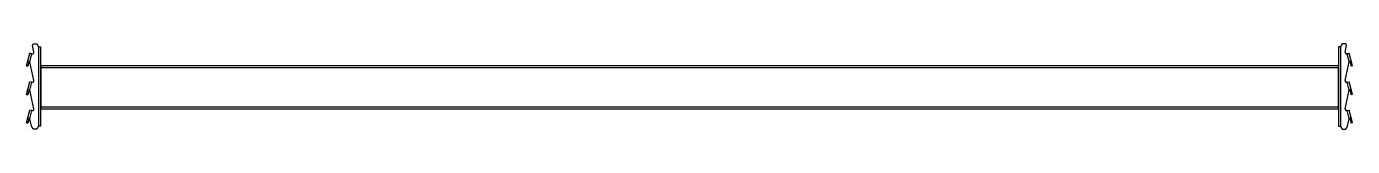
# Model space of a CAD drawing. Header units: millimetres. Extents: x -481 to 1861, y 1168 to 1318.
import ezdxf

# ---------------------------------------------------------------- set-up
doc = ezdxf.new("R2010")
doc.units = ezdxf.units.MM

msp = doc.modelspace()

# ---------------------------------------------------------------- linework, layer by layer
at = {"color": 7, "linetype": 'Continuous', "lineweight": 25}
for p, q in [((-470.5, 1315.9), (-469.1, 1318.2)), ((-467.9, 1303.7), (-470.5, 1315.9)), ((-469.1, 1318.2), (-462.5, 1318.2)), ((-462.5, 1318.2), (-459.6, 1313.2)), ((-459.6, 1313.2), (-459.6, 1173.2)), ((-459.6, 1313.2), (-456, 1313.2)), ((-456, 1313.2), (-456, 1173.2)), ((1836, 1313.2), (1836, 1173.2)), ((1839.7, 1313.2), (1836, 1313.2)), ((1842.6, 1318.2), (1839.7, 1313.2)), ((1839.7, 1313.2), (1839.7, 1173.2)), ((1849.2, 1318.2), (1842.6, 1318.2)), ((1848, 1303.7), (1850.5, 1315.9)), ((1850.5, 1315.9), (1849.2, 1318.2)), ((-480.8, 1279.4), (-474.9, 1301.7)), ((-478.5, 1288.1), (-475.6, 1287.4)), ((-475, 1287), (-471.4, 1300.7)), ((-471.4, 1300.7), (-474.9, 1301.7)), ((-471.4, 1300.7), (-470.4, 1300.7)), ((1851.4, 1300.7), (1850.4, 1300.7)), ((1851.4, 1300.7), (1855, 1301.7)), ((1855.1, 1287), (1851.4, 1300.7)), ((1860.9, 1279.4), (1855, 1301.7)), ((1858.6, 1288.1), (1855.6, 1287.4)), ((-480.8, 1279.4), (-478.2, 1278.8)), ((-477.5, 1281.7), (-480, 1282.3)), ((-478.7, 1287.2), (-476.2, 1286.5)), ((-475.9, 1287.5), (-478.2, 1278.8)), ((-467.9, 1253.7), (-474.8, 1286.6)), ((-455.5, 1279.7), (-455.5, 1203.2)), ((1835.5, 1279.7), (-455.5, 1279.7)), ((1835.5, 1276.2), (-455.5, 1276.2)), ((1835.5, 1279.7), (1835.5, 1203.2)), ((1848, 1253.7), (1854.9, 1286.6)), ((1856, 1287.5), (1858.3, 1278.8)), ((1858.8, 1287.2), (1856.3, 1286.5)), ((1857.5, 1281.7), (1860.1, 1282.3)), ((1860.9, 1279.4), (1858.3, 1278.8)), ((-480.8, 1229.4), (-474.9, 1251.7)), ((-475, 1237), (-471.4, 1250.7)), ((-471.4, 1250.7), (-474.9, 1251.7)), ((-471.4, 1250.7), (-470.4, 1250.7)), ((1851.4, 1250.7), (1850.4, 1250.7)), ((1851.4, 1250.7), (1855, 1251.7)), ((1855.1, 1237), (1851.4, 1250.7)), ((1860.9, 1229.4), (1855, 1251.7)), ((-480.8, 1229.4), (-478.2, 1228.8)), ((-477.5, 1231.7), (-480, 1232.3)), ((-478.7, 1237.2), (-476.2, 1236.5)), ((-478.5, 1238.1), (-475.6, 1237.4)), ((-475.9, 1237.5), (-478.2, 1228.8)), ((-467.9, 1203.7), (-474.8, 1236.6)), ((1848, 1203.7), (1854.9, 1236.6)), ((1858.6, 1238.1), (1855.6, 1237.4)), ((1856, 1237.5), (1858.3, 1228.8)), ((1858.8, 1237.2), (1856.3, 1236.5)), ((1857.5, 1231.7), (1860.1, 1232.3)), ((1860.9, 1229.4), (1858.3, 1228.8)), ((-480.8, 1179.4), (-474.9, 1201.7)), ((-475, 1187), (-471.4, 1200.7)), ((-471.4, 1200.7), (-474.9, 1201.7)), ((-471.4, 1200.7), (-470.4, 1200.7)), ((1835.5, 1206.7), (-455.5, 1206.7)), ((1835.5, 1203.2), (-455.5, 1203.2)), ((1851.4, 1200.7), (1850.4, 1200.7)), ((1851.4, 1200.7), (1855, 1201.7)), ((1855.1, 1187), (1851.4, 1200.7)), ((1860.9, 1179.4), (1855, 1201.7)), ((-480.8, 1179.4), (-478.2, 1178.8)), ((-477.5, 1181.7), (-480, 1182.3)), ((-478.7, 1187.2), (-476.2, 1186.5)), ((-478.5, 1188.1), (-475.6, 1187.4)), ((-475.9, 1187.5), (-478.2, 1178.8)), ((-472, 1173.2), (-474.8, 1186.6)), ((-469.1, 1168.2), (-472, 1173.2)), ((-459.6, 1173.2), (-462.5, 1168.2)), ((-456, 1173.2), (-459.6, 1173.2)), ((1836, 1173.2), (1839.7, 1173.2)), ((1839.7, 1173.2), (1842.6, 1168.2)), ((1849.2, 1168.2), (1852.1, 1173.2)), ((1852.1, 1173.2), (1854.9, 1186.6)), ((1858.6, 1188.1), (1855.6, 1187.4)), ((1856, 1187.5), (1858.3, 1178.8)), ((1858.8, 1187.2), (1856.3, 1186.5)), ((1857.5, 1181.7), (1860.1, 1182.3)), ((1860.9, 1179.4), (1858.3, 1178.8)), ((-462.5, 1168.2), (-469.1, 1168.2)), ((1842.6, 1168.2), (1849.2, 1168.2))]:
    msp.add_line(p, q, dxfattribs=at)
for centre, radius, start, end in [((-470.4, 1303.2), 2.5, 270, 11.8935), ((1850.4, 1303.2), 2.5, 168.1065, 270), ((-475.8, 1286.4), 1, 11.8935, 37.1275), ((1855.9, 1286.4), 1, 142.8725, 168.1065), ((-470.4, 1253.2), 2.5, 270, 11.8935), ((1850.4, 1253.2), 2.5, 168.1065, 270), ((-475.8, 1236.4), 1, 11.8935, 37.1275), ((1855.9, 1236.4), 1, 142.8725, 168.1065), ((-470.4, 1203.2), 2.5, 270, 11.8935), ((1850.4, 1203.2), 2.5, 168.1065, 270), ((-475.8, 1186.4), 1, 11.8935, 37.1275), ((1855.9, 1186.4), 1, 142.8725, 168.1065)]:
    msp.add_arc(centre, radius, start, end, dxfattribs=at)
for points in [[(-475, 1287), (-475.1, 1287.1), (-475.2, 1287.2), (-475.5, 1287.3), (-475.6, 1287.4)], [(1855.1, 1287), (1855.2, 1287.1), (1855.3, 1287.2), (1855.5, 1287.3), (1855.6, 1287.4)], [(-475, 1237), (-475.1, 1237.1), (-475.2, 1237.2), (-475.5, 1237.3), (-475.6, 1237.4)], [(1855.1, 1237), (1855.2, 1237.1), (1855.3, 1237.2), (1855.5, 1237.3), (1855.6, 1237.4)], [(-475, 1187), (-475.1, 1187.1), (-475.2, 1187.2), (-475.5, 1187.3), (-475.6, 1187.4)], [(1855.1, 1187), (1855.2, 1187.1), (1855.3, 1187.2), (1855.5, 1187.3), (1855.6, 1187.4)]]:
    msp.add_open_spline(points, degree=3, knots=[0, 0, 0, 0, 0.494426, 1, 1, 1, 1], dxfattribs=at)

doc.saveas('drawing.dxf')
